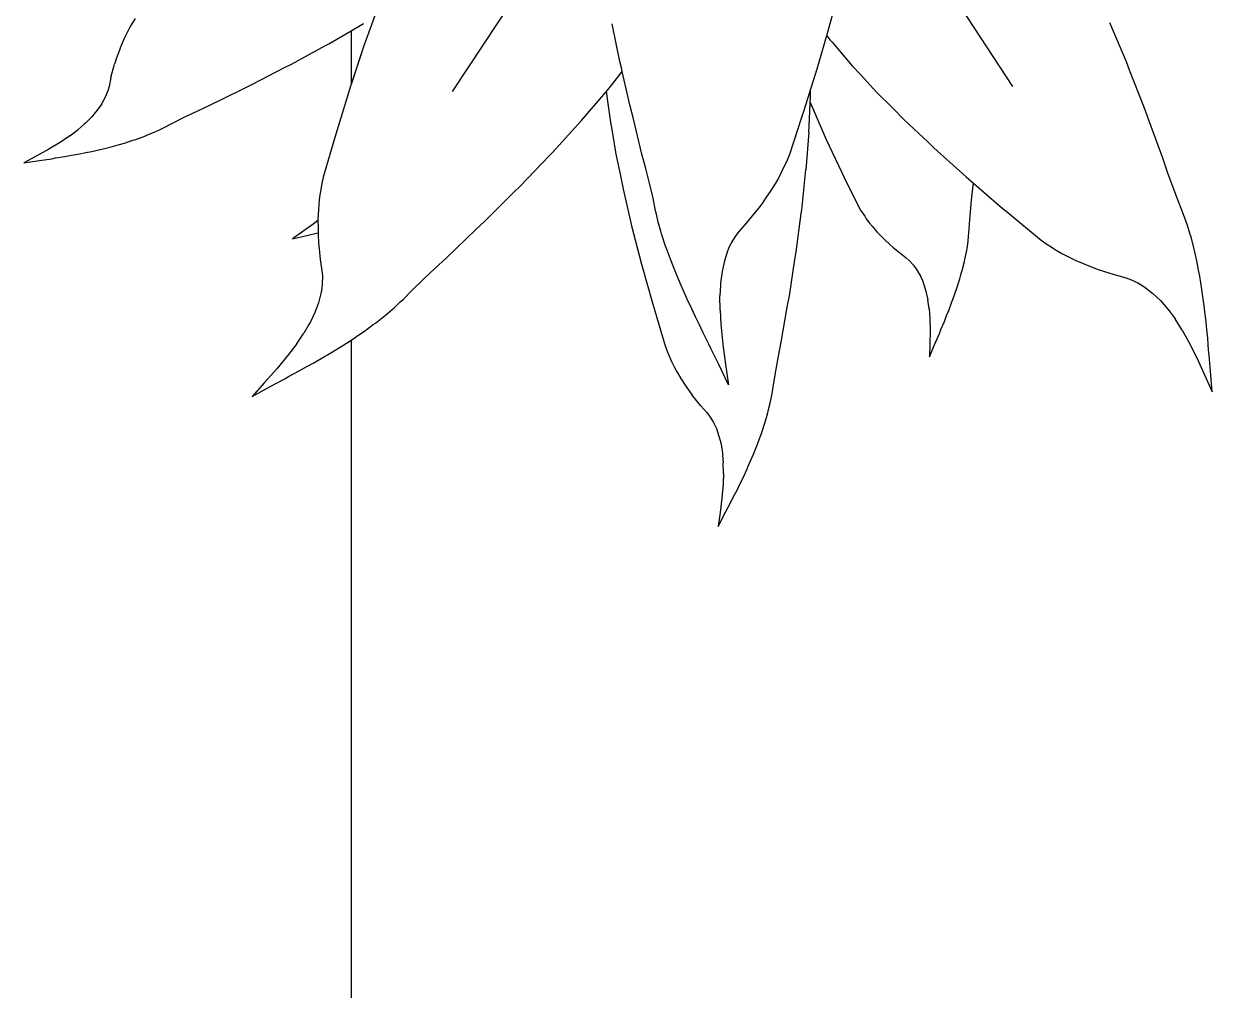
# Model space of a CAD drawing. Header units: metres. Extents: x 244.4 to 340.3, y -4.1 to 64.3.
# Drawn here: x 250.498 to 251.042, y 47.612 to 48.054 of the extents above; entities that cross this region are included whole.
import ezdxf

# ---------------------------------------------------------------- set-up
doc = ezdxf.new("R2010")
doc.units = ezdxf.units.M
doc.layers.add('Edges', color=7, linetype='Continuous')

msp = doc.modelspace()

# ---------------------------------------------------------------- linework, layer by layer
at = {"layer": 'Edges'}
for p, q in [((250.8801, 48.13234), (250.9502, 48.02521)), ((250.75905, 48.12197), (250.69397, 48.02289)), ((250.87015, 48.06651), (250.86667, 48.05386)), ((250.66021, 48.06228), (250.65523, 48.04834)), ((250.54897, 48.05633), (250.54697, 48.053)), ((250.64767, 48.05064), (250.65336, 48.05393)), ((250.77063, 48.03663), (250.7671, 48.05386)), ((250.86667, 48.05386), (250.8658, 48.05041)), ((251.00227, 48.03639), (250.99473, 48.05435)), ((250.54491, 48.04921), (250.54394, 48.04709)), ((250.54621, 48.0517), (250.54491, 48.04921)), ((250.54697, 48.053), (250.54621, 48.0517)), ((250.63745, 48.04472), (250.64767, 48.05064)), ((250.64767, 48.05064), (250.64767, 48.02608)), ((250.65523, 48.04834), (250.65385, 48.04467)), ((250.8658, 48.05041), (250.86068, 48.03312)), ((250.86521, 48.0484), (250.86676, 48.04641)), ((250.54252, 48.04392), (250.54123, 48.0405)), ((250.54394, 48.04709), (250.54252, 48.04392)), ((250.62044, 48.03544), (250.63598, 48.04393)), ((250.63598, 48.04393), (250.63745, 48.04472)), ((250.65385, 48.04467), (250.64758, 48.02579)), ((250.65385, 48.04467), (250.64767, 48.02608)), ((250.86676, 48.04641), (250.86766, 48.04539)), ((250.86766, 48.04539), (250.8769, 48.03459)), ((250.54041, 48.03828), (250.53947, 48.03534)), ((250.54123, 48.0405), (250.54041, 48.03828)), ((250.53784, 48.02925), (250.53947, 48.03534)), ((250.60231, 48.02606), (250.61725, 48.03382)), ((250.61725, 48.03382), (250.62044, 48.03544)), ((250.76686, 48.02597), (250.77172, 48.03208)), ((250.77148, 48.03317), (250.77063, 48.03663)), ((250.77172, 48.03208), (250.77148, 48.03317)), ((250.77529, 48.01625), (250.77172, 48.03208)), ((250.86068, 48.03312), (250.85479, 48.01426)), ((250.86068, 48.03312), (250.85782, 48.02395)), ((250.8769, 48.03459), (250.88067, 48.0306)), ((251.00366, 48.03271), (251.00227, 48.03639)), ((251.01055, 48.01522), (251.00366, 48.03271)), ((250.53784, 48.02925), (250.53697, 48.02522)), ((250.59764, 48.02381), (250.60231, 48.02606)), ((250.88067, 48.0306), (250.88818, 48.02244)), ((250.53641, 48.02323), (250.53522, 48.02027)), ((250.53697, 48.02522), (250.53641, 48.02323)), ((250.58302, 48.01656), (250.59764, 48.02381)), ((250.64758, 48.02579), (250.64124, 48.00541)), ((250.7531, 48.00968), (250.76508, 48.0237)), ((250.76439, 48.02288), (250.76508, 48.0237)), ((250.76439, 48.02288), (250.76615, 48.00971)), ((250.76508, 48.0237), (250.76686, 48.02597)), ((250.85715, 48.00706), (250.85779, 48.0208)), ((250.85779, 48.0208), (250.85782, 48.02395)), ((250.88818, 48.02244), (250.89528, 48.01541)), ((250.53364, 48.01732), (250.53158, 48.01433)), ((250.53416, 48.01824), (250.53364, 48.01732)), ((250.53522, 48.02027), (250.53416, 48.01824)), ((250.57721, 48.01388), (250.58302, 48.01656)), ((250.77665, 48.01107), (250.77529, 48.01625)), ((250.85766, 48.01802), (250.85771, 48.0179)), ((250.85771, 48.0179), (250.85883, 48.01507)), ((250.89528, 48.01541), (250.90062, 48.00995)), ((251.01249, 48.00975), (251.01055, 48.01522)), ((250.52912, 48.01137), (250.52622, 48.00844)), ((250.5302, 48.01264), (250.52912, 48.01137)), ((250.53158, 48.01433), (250.5302, 48.01264)), ((250.56601, 48.00844), (250.57165, 48.01123)), ((250.57165, 48.01123), (250.57721, 48.01388)), ((250.76615, 48.00971), (250.76706, 48.00454)), ((250.78072, 47.99418), (250.77665, 48.01107)), ((250.85365, 48.01107), (250.84813, 47.99408)), ((250.85479, 48.01426), (250.85365, 48.01107)), ((250.85883, 48.01507), (250.86504, 48.00097)), ((250.90062, 48.00995), (250.91142, 47.99982)), ((251.01896, 47.99245), (251.01249, 48.00975)), ((250.51897, 48.00258), (250.52281, 48.00549)), ((250.52556, 48.00787), (250.52281, 48.00549)), ((250.52622, 48.00844), (250.52556, 48.00787)), ((250.55422, 48.0029), (250.55755, 48.00426)), ((250.55755, 48.00426), (250.56027, 48.00556)), ((250.56027, 48.00556), (250.56158, 48.00616)), ((250.56158, 48.00616), (250.56601, 48.00844)), ((250.64124, 48.00541), (250.64028, 48.00188)), ((250.73972, 47.99497), (250.7531, 48.00968)), ((250.76706, 48.00454), (250.76878, 47.99426)), ((250.85704, 48.00434), (250.8557, 47.98703)), ((250.85704, 48.00434), (250.85715, 48.00706)), ((250.51503, 47.99994), (250.5094, 47.99651)), ((250.51897, 48.00258), (250.51503, 47.99994)), ((250.54112, 47.99852), (250.54397, 47.99929)), ((250.54397, 47.99929), (250.54782, 48.00056)), ((250.54782, 48.00056), (250.54877, 48.00085)), ((250.54877, 48.00085), (250.5533, 48.00251)), ((250.5533, 48.00251), (250.55422, 48.0029)), ((250.64028, 48.00188), (250.63495, 47.9837)), ((250.86504, 48.00097), (250.87198, 47.98612)), ((250.91142, 47.99982), (250.91424, 47.99709)), ((250.5094, 47.99651), (250.50367, 47.99332)), ((250.51676, 47.99313), (250.51981, 47.99375)), ((250.51981, 47.99375), (250.52262, 47.99418)), ((250.52262, 47.99418), (250.52707, 47.99513)), ((250.52707, 47.99513), (250.5283, 47.99533)), ((250.5283, 47.99533), (250.5342, 47.99669)), ((250.5342, 47.99669), (250.53896, 47.99786)), ((250.53896, 47.99786), (250.54112, 47.99852)), ((250.72499, 47.97961), (250.73845, 47.99368)), ((250.73845, 47.99368), (250.73972, 47.99497)), ((250.76878, 47.99426), (250.77068, 47.98508)), ((250.78254, 47.9876), (250.78072, 47.99418)), ((250.84813, 47.99408), (250.84712, 47.99142)), ((250.91424, 47.99709), (250.92905, 47.98381)), ((250.50367, 47.99332), (250.49796, 47.99024)), ((250.49796, 47.99024), (250.50518, 47.99136)), ((250.50518, 47.99136), (250.51072, 47.99215)), ((250.51072, 47.99215), (250.51249, 47.99251)), ((250.51249, 47.99251), (250.51676, 47.99313)), ((250.84712, 47.99142), (250.84461, 47.98607)), ((251.02128, 47.98557), (251.01896, 47.99245)), ((250.63495, 47.9837), (250.63423, 47.98077)), ((250.77068, 47.98508), (250.77204, 47.97817)), ((250.78419, 47.98103), (250.78254, 47.9876)), ((250.84312, 47.98329), (250.84175, 47.98103)), ((250.84461, 47.98607), (250.84312, 47.98329)), ((250.85376, 47.96874), (250.8557, 47.98703)), ((250.87198, 47.98612), (250.87326, 47.98362)), ((250.87326, 47.98362), (250.87962, 47.97066)), ((250.92905, 47.98381), (250.94521, 47.96988)), ((251.02367, 47.97891), (251.02128, 47.98557)), ((250.63423, 47.98077), (250.63349, 47.97638)), ((250.72217, 47.97687), (250.72499, 47.97961)), ((250.77204, 47.97817), (250.77516, 47.9649)), ((250.78576, 47.97407), (250.78419, 47.98103)), ((250.83967, 47.97758), (250.83723, 47.97407)), ((250.84175, 47.98103), (250.83967, 47.97758)), ((250.93147, 47.97319), (250.93209, 47.97868)), ((250.93209, 47.97868), (250.93228, 47.98103)), ((251.02627, 47.97206), (251.02367, 47.97891)), ((250.63321, 47.97465), (250.63286, 47.9714)), ((250.63349, 47.97638), (250.63321, 47.97465)), ((250.70887, 47.96357), (250.72217, 47.97687)), ((250.78692, 47.96836), (250.78576, 47.97407)), ((250.83563, 47.97173), (250.83341, 47.96877)), ((250.83723, 47.97407), (250.83563, 47.97173)), ((250.93096, 47.96788), (250.93147, 47.97319)), ((251.02845, 47.96661), (251.02627, 47.97206)), ((250.6327, 47.96867), (250.63249, 47.96456)), ((250.63286, 47.9714), (250.6327, 47.96867)), ((250.78734, 47.96673), (250.78692, 47.96836)), ((250.78814, 47.9632), (250.78734, 47.96673)), ((250.83171, 47.96673), (250.82856, 47.96282)), ((250.83341, 47.96877), (250.83171, 47.96673)), ((250.85124, 47.94953), (250.85353, 47.96709)), ((250.85353, 47.96709), (250.85376, 47.96874)), ((250.87962, 47.97066), (250.88073, 47.96865)), ((250.88073, 47.96865), (250.88258, 47.9658)), ((250.93053, 47.96243), (250.93096, 47.96788)), ((250.94521, 47.96988), (250.94806, 47.96759)), ((250.94806, 47.96759), (250.96261, 47.95545)), ((251.02901, 47.965), (251.02845, 47.96661)), ((250.63039, 47.96228), (250.62561, 47.95882)), ((250.6325, 47.96394), (250.63039, 47.96228)), ((250.63249, 47.96456), (250.6325, 47.96394)), ((250.63249, 47.96456), (250.63256, 47.9602)), ((250.70464, 47.95961), (250.70887, 47.96357)), ((250.77516, 47.9649), (250.77594, 47.96142)), ((250.77594, 47.96142), (250.78046, 47.94399)), ((250.78936, 47.95904), (250.78814, 47.9632)), ((250.82856, 47.96282), (250.82519, 47.95904)), ((250.88258, 47.9658), (250.88332, 47.96469)), ((250.88332, 47.96469), (250.88481, 47.9627)), ((250.88481, 47.9627), (250.88614, 47.96111)), ((250.88614, 47.96111), (250.88816, 47.95874)), ((250.93026, 47.95809), (250.93053, 47.96243)), ((251.03025, 47.96163), (251.02901, 47.965)), ((251.03149, 47.95751), (251.03025, 47.96163)), ((250.62561, 47.95882), (250.62081, 47.95546)), ((250.62081, 47.95546), (250.62737, 47.95708)), ((250.62737, 47.95708), (250.6324, 47.95825)), ((250.6324, 47.95825), (250.63258, 47.9583)), ((250.63256, 47.9602), (250.63258, 47.9583)), ((250.63258, 47.9583), (250.63259, 47.95736)), ((250.63259, 47.95736), (250.63281, 47.95364)), ((250.69135, 47.94678), (250.70464, 47.95961)), ((250.78968, 47.95784), (250.78936, 47.95904)), ((250.79153, 47.95218), (250.78968, 47.95784)), ((250.82362, 47.95699), (250.82157, 47.9536)), ((250.82519, 47.95904), (250.82362, 47.95699)), ((250.88816, 47.95874), (250.89046, 47.95637)), ((250.89046, 47.95637), (250.89196, 47.95483)), ((250.92988, 47.95421), (250.93012, 47.95684)), ((250.93012, 47.95684), (250.93026, 47.95809)), ((250.96261, 47.95545), (250.96501, 47.95362)), ((251.03187, 47.95636), (251.03149, 47.95751)), ((251.03335, 47.9507), (251.03187, 47.95636)), ((250.63281, 47.95364), (250.6331, 47.95098)), ((250.6331, 47.95098), (250.6336, 47.94601)), ((250.79198, 47.95104), (250.79153, 47.95218)), ((250.79369, 47.94619), (250.79198, 47.95104)), ((250.82036, 47.95104), (250.81983, 47.9498)), ((250.82157, 47.9536), (250.82036, 47.95104)), ((250.89196, 47.95483), (250.89403, 47.95292)), ((250.89403, 47.95292), (250.89558, 47.95161)), ((250.89558, 47.95161), (250.89845, 47.94918)), ((250.92842, 47.946), (250.92926, 47.9502)), ((250.92926, 47.9502), (250.92938, 47.95108)), ((250.92938, 47.95108), (250.92988, 47.95421)), ((250.96501, 47.95362), (250.96874, 47.95119)), ((250.96874, 47.95119), (250.97022, 47.95025)), ((250.97022, 47.95025), (250.97306, 47.94862)), ((251.03359, 47.94952), (251.03335, 47.9507)), ((250.6336, 47.94601), (250.63436, 47.94102)), ((250.68597, 47.94191), (250.69135, 47.94678)), ((250.79513, 47.94274), (250.79369, 47.94619)), ((250.81842, 47.94543), (250.8178, 47.94274)), ((250.81983, 47.9498), (250.81842, 47.94543)), ((250.84813, 47.92936), (250.85067, 47.946)), ((250.85067, 47.946), (250.85124, 47.94953)), ((250.89845, 47.94918), (250.90149, 47.94686)), ((250.90149, 47.94686), (250.90293, 47.9456)), ((250.90293, 47.9456), (250.90488, 47.94347)), ((250.92736, 47.94162), (250.92819, 47.94515)), ((250.92819, 47.94515), (250.92842, 47.946)), ((250.97306, 47.94862), (250.9755, 47.9474)), ((250.9755, 47.9474), (250.97918, 47.94557)), ((250.97918, 47.94557), (250.98321, 47.94389)), ((251.03472, 47.94467), (251.03359, 47.94952)), ((251.03533, 47.9411), (251.03472, 47.94467)), ((250.63436, 47.94102), (250.63457, 47.93849)), ((250.68081, 47.93707), (250.68597, 47.94191)), ((250.78046, 47.94399), (250.78561, 47.92567)), ((250.79615, 47.94001), (250.79513, 47.94274)), ((250.79867, 47.93419), (250.79615, 47.94001)), ((250.81737, 47.94063), (250.81667, 47.93532)), ((250.8178, 47.94274), (250.81737, 47.94063)), ((250.90488, 47.94347), (250.9061, 47.94181)), ((250.9061, 47.94181), (250.90664, 47.94102)), ((250.90664, 47.94102), (250.90819, 47.93819)), ((250.92609, 47.93713), (250.9266, 47.93909)), ((250.9266, 47.93909), (250.92736, 47.94162)), ((250.98321, 47.94389), (250.98583, 47.94278)), ((250.98583, 47.94278), (250.98933, 47.9415)), ((250.98933, 47.9415), (250.99188, 47.94071)), ((250.99188, 47.94071), (250.99664, 47.93919)), ((250.99664, 47.93919), (251.00152, 47.93789)), ((251.03591, 47.93837), (251.03533, 47.9411)), ((250.63446, 47.93459), (250.6341, 47.93183)), ((250.63457, 47.93849), (250.63446, 47.93459)), ((250.67557, 47.93195), (250.68081, 47.93707)), ((250.80188, 47.92688), (250.79867, 47.93419)), ((250.81661, 47.93419), (250.81636, 47.92936)), ((250.81667, 47.93532), (250.81661, 47.93419)), ((250.90819, 47.93819), (250.90895, 47.93642)), ((250.90895, 47.93642), (250.9095, 47.93504)), ((250.9095, 47.93504), (250.91058, 47.93156)), ((250.92472, 47.93292), (250.92609, 47.93713)), ((251.00152, 47.93789), (251.00392, 47.93707)), ((251.00392, 47.93707), (251.00745, 47.93542)), ((251.00745, 47.93542), (251.00985, 47.93398)), ((251.00985, 47.93398), (251.01094, 47.93327)), ((251.03683, 47.93236), (251.03591, 47.93837)), ((250.63388, 47.93054), (250.63275, 47.92625)), ((250.6341, 47.93183), (250.63388, 47.93054)), ((250.67144, 47.92778), (250.67557, 47.93195)), ((250.81641, 47.9229), (250.81636, 47.92936)), ((250.8472, 47.92425), (250.84813, 47.92936)), ((250.91058, 47.93156), (250.91075, 47.93081)), ((250.91075, 47.93081), (250.91143, 47.92765)), ((250.92294, 47.92772), (250.92472, 47.93292)), ((251.01094, 47.93327), (251.01442, 47.93052)), ((251.01442, 47.93052), (251.01636, 47.92869)), ((251.01636, 47.92869), (251.01783, 47.92724)), ((251.0379, 47.92485), (251.03683, 47.93236)), ((250.63184, 47.92374), (250.6311, 47.92181)), ((250.63275, 47.92625), (250.63184, 47.92374)), ((250.6643, 47.92135), (250.66759, 47.92413)), ((250.66759, 47.92413), (250.67019, 47.92662)), ((250.67019, 47.92662), (250.67144, 47.92778)), ((250.78561, 47.92567), (250.78659, 47.92256)), ((250.80264, 47.92542), (250.80188, 47.92688)), ((250.80514, 47.91984), (250.80264, 47.92542)), ((250.81641, 47.9229), (250.81682, 47.91645)), ((250.84444, 47.90817), (250.8472, 47.92425)), ((250.91202, 47.92342), (250.91143, 47.92765)), ((250.91202, 47.92342), (250.91234, 47.91921)), ((250.92006, 47.92038), (250.9211, 47.92277)), ((250.9211, 47.92277), (250.9225, 47.92667)), ((250.9225, 47.92667), (250.92294, 47.92772)), ((251.01783, 47.92724), (251.02117, 47.9234)), ((251.02117, 47.9234), (251.02182, 47.92253)), ((251.03803, 47.92328), (251.0379, 47.92485)), ((251.03877, 47.91758), (251.03803, 47.92328)), ((250.6311, 47.92181), (250.62891, 47.91721)), ((250.6588, 47.91693), (250.6634, 47.92055)), ((250.6634, 47.92055), (250.6643, 47.92135)), ((250.78659, 47.92256), (250.79139, 47.9066)), ((250.80689, 47.91645), (250.80514, 47.91984)), ((250.91234, 47.91921), (250.91249, 47.91331)), ((250.91748, 47.91407), (250.91908, 47.91771)), ((250.91908, 47.91771), (250.92006, 47.92038)), ((251.02182, 47.92253), (251.02452, 47.91887)), ((251.02778, 47.91378), (251.02452, 47.91887)), ((251.03902, 47.91398), (251.03877, 47.91758)), ((250.62272, 47.90733), (250.62609, 47.91234)), ((250.62837, 47.91628), (250.62609, 47.91234)), ((250.62891, 47.91721), (250.62837, 47.91628)), ((250.65079, 47.91129), (250.65382, 47.91328)), ((250.65382, 47.91328), (250.65781, 47.91625)), ((250.65781, 47.91625), (250.6588, 47.91693)), ((250.80863, 47.91255), (250.80689, 47.91645)), ((250.81133, 47.90731), (250.80863, 47.91255)), ((250.81682, 47.91645), (250.81775, 47.90731)), ((250.91249, 47.91331), (250.91239, 47.90741)), ((250.91483, 47.90778), (250.91691, 47.91251)), ((250.91691, 47.91251), (250.91748, 47.91407)), ((251.02778, 47.91378), (251.03072, 47.90855)), ((251.03952, 47.91005), (251.03902, 47.91398)), ((250.62272, 47.90733), (250.6191, 47.90254)), ((250.63691, 47.90245), (250.64337, 47.90643)), ((250.64337, 47.90643), (250.64767, 47.90914)), ((250.64767, 47.90914), (250.64851, 47.90967)), ((250.64767, 47.90914), (250.64767, 47.22825)), ((250.64851, 47.90967), (250.65079, 47.91129)), ((250.79139, 47.9066), (250.79225, 47.90409)), ((250.81234, 47.905), (250.81133, 47.90731)), ((250.81775, 47.90731), (250.81899, 47.89805)), ((250.84318, 47.9019), (250.84444, 47.90817)), ((250.91221, 47.90155), (250.91483, 47.90778)), ((250.91239, 47.90741), (250.91221, 47.90155)), ((251.03072, 47.90855), (251.03453, 47.90103)), ((251.03989, 47.90455), (251.03952, 47.91005)), ((250.6191, 47.90254), (250.61372, 47.89605)), ((250.63059, 47.89876), (250.63552, 47.90171)), ((250.63552, 47.90171), (250.63691, 47.90245)), ((250.79225, 47.90409), (250.79377, 47.90052)), ((250.81585, 47.89805), (250.81234, 47.905)), ((250.84206, 47.89584), (250.84318, 47.9019)), ((251.03453, 47.90103), (251.03808, 47.89333)), ((251.0402, 47.90224), (251.03989, 47.90455)), ((251.04071, 47.89505), (251.0402, 47.90224)), ((250.61372, 47.89605), (250.60808, 47.88972)), ((250.62398, 47.89506), (250.62739, 47.89709)), ((250.62739, 47.89709), (250.63059, 47.89876)), ((250.79377, 47.90052), (250.79437, 47.89913)), ((250.79437, 47.89913), (250.79562, 47.89662)), ((250.79562, 47.89662), (250.79675, 47.89458)), ((250.82033, 47.8887), (250.81585, 47.89805)), ((250.81899, 47.89805), (250.82033, 47.8887)), ((250.84099, 47.88964), (250.84206, 47.89584)), ((250.6107, 47.888), (250.61709, 47.89133)), ((250.61709, 47.89133), (250.61908, 47.89253)), ((250.61908, 47.89253), (250.62398, 47.89506)), ((250.79675, 47.89458), (250.79847, 47.89157)), ((250.79847, 47.89157), (250.80048, 47.88851)), ((251.03808, 47.89333), (251.04154, 47.88559)), ((251.04154, 47.88559), (251.04071, 47.89505)), ((250.60808, 47.88972), (250.60235, 47.88346)), ((250.60235, 47.88346), (250.6107, 47.888)), ((250.80048, 47.88851), (250.80179, 47.88654)), ((250.80179, 47.88654), (250.80362, 47.88405)), ((250.83993, 47.88331), (250.84021, 47.88472)), ((250.84021, 47.88472), (250.84099, 47.88964)), ((250.80757, 47.87914), (250.80362, 47.88405)), ((250.83851, 47.87685), (250.83938, 47.88035)), ((250.83938, 47.88035), (250.83993, 47.88331)), ((250.80757, 47.87914), (250.81032, 47.87607)), ((250.81032, 47.87607), (250.81159, 47.87444)), ((250.81159, 47.87444), (250.81328, 47.87173)), ((250.83696, 47.87124), (250.83829, 47.87588)), ((250.83829, 47.87588), (250.83851, 47.87685)), ((250.81328, 47.87173), (250.8143, 47.86968)), ((250.8143, 47.86968), (250.81474, 47.86872)), ((250.81474, 47.86872), (250.81594, 47.8653)), ((250.83539, 47.86644), (250.83663, 47.87031)), ((250.83663, 47.87031), (250.83696, 47.87124)), ((250.81594, 47.8653), (250.81649, 47.86319)), ((250.81649, 47.86319), (250.81688, 47.86157)), ((250.8336, 47.86156), (250.83434, 47.86369)), ((250.83434, 47.86369), (250.83539, 47.86644)), ((250.81688, 47.86157), (250.81754, 47.8575)), ((250.81754, 47.8575), (250.81762, 47.85663)), ((250.83174, 47.85702), (250.8336, 47.86156)), ((250.81762, 47.85663), (250.81792, 47.853)), ((250.818, 47.84819), (250.81792, 47.853)), ((250.82936, 47.85145), (250.83174, 47.85702)), ((250.818, 47.84819), (250.81782, 47.84344)), ((250.82694, 47.84619), (250.8288, 47.85034)), ((250.8288, 47.85034), (250.82936, 47.85145)), ((250.81782, 47.84344), (250.81727, 47.83687)), ((250.82434, 47.84083), (250.82563, 47.84366)), ((250.82563, 47.84366), (250.82694, 47.84619)), ((250.81727, 47.83687), (250.81648, 47.83036)), ((250.82157, 47.83537), (250.82232, 47.83702)), ((250.82232, 47.83702), (250.82434, 47.84083)), ((250.81559, 47.82393), (250.81894, 47.83043)), ((250.81648, 47.83036), (250.81559, 47.82393)), ((250.81894, 47.83043), (250.82157, 47.83537))]:
    msp.add_line(p, q, dxfattribs=at)

doc.saveas('drawing.dxf')
